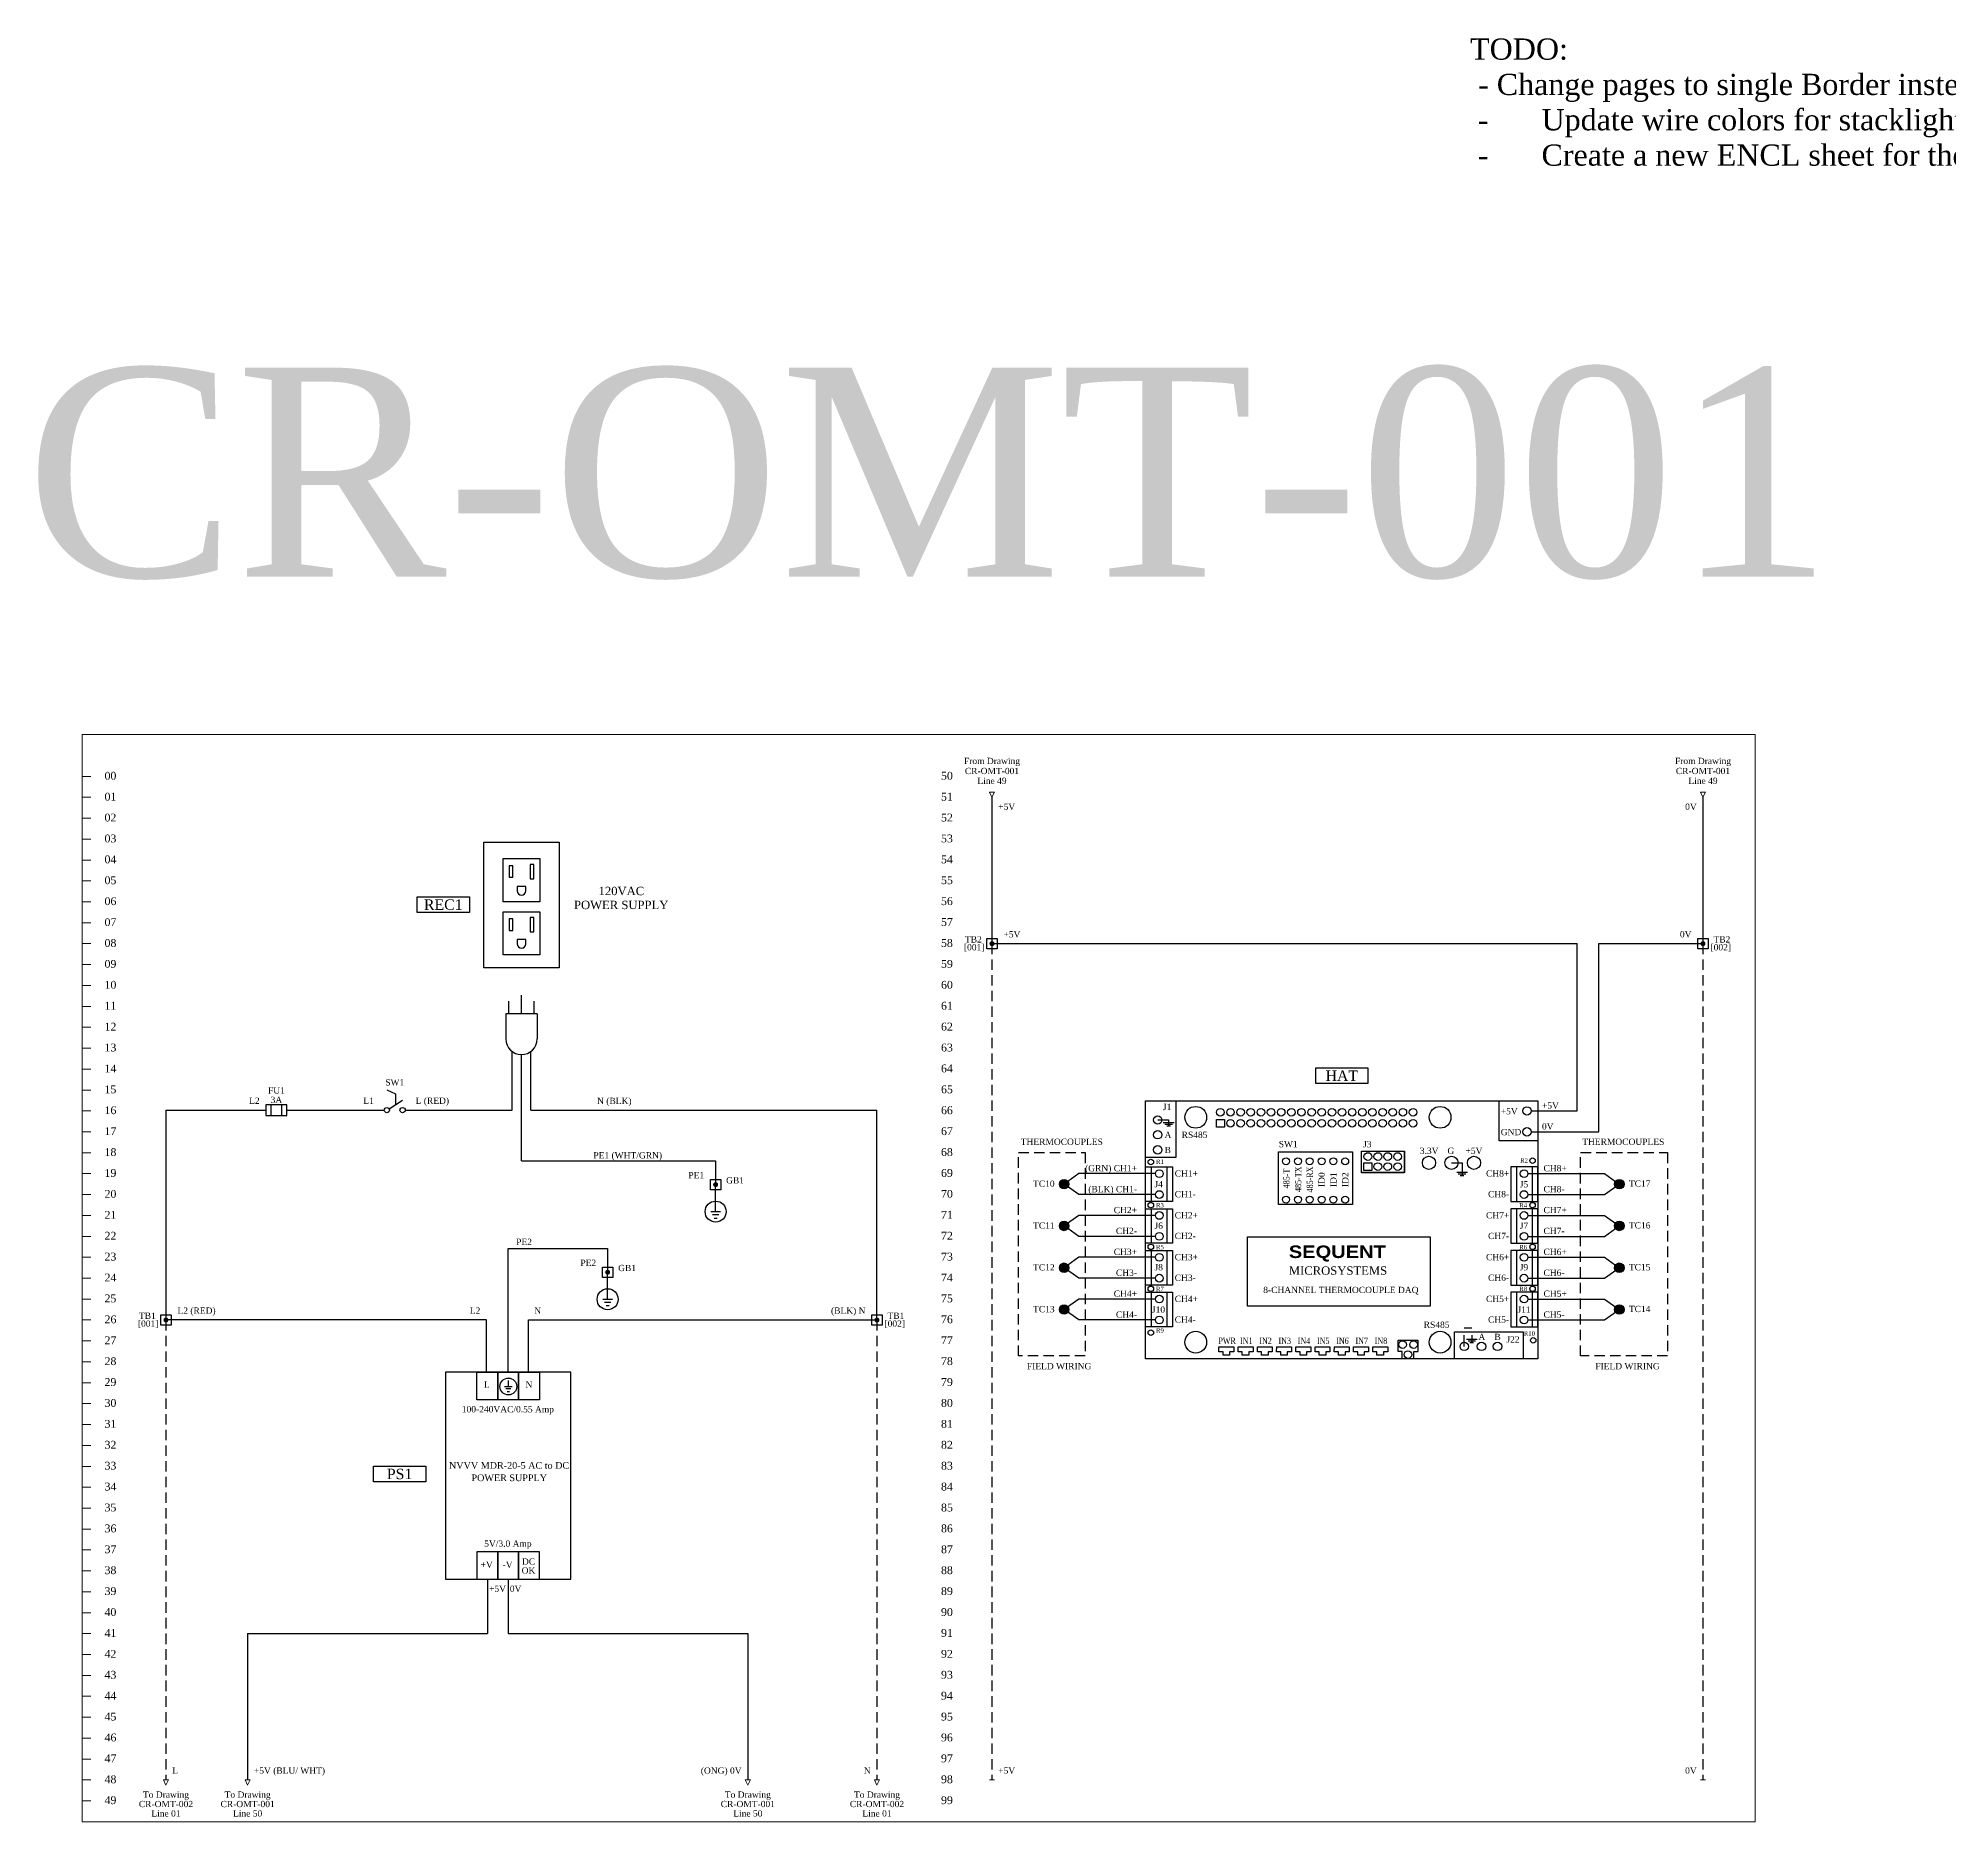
# Model space of a CAD drawing. Extents: x -1 to 110, y 0 to 43.
# Drawn here: x -1.15 to 44.55, y 0 to 42.65 of the extents above; entities that cross this region are included whole.
import ezdxf
from ezdxf.enums import TextEntityAlignment as Align

# ---------------------------------------------------------------- set-up
doc = ezdxf.new("R2010")
doc.units = 0
doc.header["$MEASUREMENT"] = 0
doc.set_wipeout_variables(frame=1)
doc.linetypes.add('DASHED2', pattern=[0.375, 0.25, -0.125])
doc.layers.get('0').update_dxf_attribs({"linetype": 'CONTINUOUS'})
for name, color, linetype in [('BORDER', 7, 'CONTINUOUS'), ('BUS JUMPER', 7, 'DASHED2'), ('DEVICE', 4, 'CONTINUOUS'), ('LABEL', 1, 'CONTINUOUS'), ('LABLE', 1, 'CONTINUOUS'), ('TEXT', 3, 'CONTINUOUS'), ('WIRE', 7, 'CONTINUOUS')]:
    doc.layers.add(name, color=color, linetype=linetype)
doc.styles.get("Standard").update_dxf_attribs({"font": 'times.ttf', "height": 0.15})

# ---------------------------------------------------------------- blocks, each defined once
blk = doc.blocks.new('2_column_border')
at = {"lineweight": 9}
for p, q in [((0, 25), (0, 24)), ((0, 25), (0.2, 25)), ((0, 24.5), (0.2, 24.5)), ((0, 24), (0, 23)), ((0, 24), (0.2, 24)), ((0, 23.5), (0.2, 23.5)), ((0, 23), (0, 22)), ((0, 23), (0.2, 23)), ((0, 22.5), (0.2, 22.5)), ((0, 22), (0, 21)), ((0, 22), (0.2, 22)), ((0, 21.5), (0.2, 21.5)), ((0, 21), (0, 20)), ((0, 21), (0.2, 21)), ((0, 20.5), (0.2, 20.5)), ((0, 20), (0, 19)), ((0, 20), (0.2, 20)), ((0, 19.5), (0.2, 19.5)), ((0, 19), (0, 18)), ((0, 19), (0.2, 19)), ((0, 18.5), (0.2, 18.5)), ((0, 18), (0, 17)), ((0, 18), (0.2, 18)), ((0, 17.5), (0.2, 17.5)), ((0, 17), (0, 16)), ((0, 17), (0.2, 17)), ((0, 16.5), (0.2, 16.5)), ((0, 16), (0, 15)), ((0, 16), (0.2, 16)), ((0, 15.5), (0.2, 15.5)), ((0, 15), (0, 14)), ((0, 15), (0.2, 15)), ((0, 14.5), (0.2, 14.5)), ((0, 14), (0, 13)), ((0, 14), (0.2, 14)), ((0, 13.5), (0.2, 13.5)), ((0, 13), (0, 12)), ((0, 13), (0.2, 13)), ((0, 12.5), (0.2, 12.5)), ((0, 12), (0, 11)), ((0, 12), (0.2, 12)), ((0, 11.5), (0.2, 11.5)), ((0, 11), (0, 10)), ((0, 11), (0.2, 11)), ((0, 10.5), (0.2, 10.5)), ((0, 10), (0, 9)), ((0, 10), (0.2, 10)), ((0, 9.5), (0.2, 9.5)), ((0, 9), (0, 8)), ((0, 9), (0.2, 9)), ((0, 8.5), (0.2, 8.5)), ((0, 8), (0, 7)), ((0, 8), (0.2, 8)), ((0, 7.5), (0.2, 7.5)), ((0, 7), (0, 6)), ((0, 7), (0.2, 7)), ((0, 6.5), (0.2, 6.5)), ((0, 6), (0, 5)), ((0, 6), (0.2, 6)), ((0, 5.5), (0.2, 5.5)), ((0, 5), (0, 4)), ((0, 5), (0.2, 5)), ((0, 4.5), (0.2, 4.5)), ((0, 4), (0, 3)), ((0, 4), (0.2, 4)), ((0, 3.5), (0.2, 3.5)), ((0, 3), (0, 2)), ((0, 3), (0.2, 3)), ((0, 2.5), (0.2, 2.5)), ((0, 2), (0, 1)), ((0, 2), (0.2, 2)), ((0, 1.5), (0.2, 1.5)), ((0, 1), (0, 0)), ((0, 1), (0.2, 1)), ((0, 0.5), (0.2, 0.5))]:
    blk.add_line(p, q, dxfattribs=at)
blk.add_lwpolyline([(0, 0), (40, 0), (40, 26), (0, 26)], close=True, dxfattribs=at)
for s, p in [('00', (0.673, 25.016)), ('51', (20.673, 24.516)), ('10', (0.673, 20.016)), ('61', (20.673, 19.516)), ('20', (0.673, 15.016)), ('71', (20.673, 14.516)), ('30', (0.673, 10.016)), ('40', (0.673, 5.016))]:
    blk.add_text(s, height=0.1875).set_placement(p, align=Align.MIDDLE_CENTER)
for s, p in [('50', (20.673, 25.016)), ('01', (0.673, 24.516)), ('02', (0.673, 24.016)), ('52', (20.673, 24.016)), ('03', (0.673, 23.516)), ('53', (20.673, 23.516)), ('04', (0.673, 23.016)), ('54', (20.673, 23.016)), ('05', (0.673, 22.516)), ('55', (20.673, 22.516)), ('06', (0.673, 22.016)), ('56', (20.673, 22.016)), ('07', (0.673, 21.516)), ('57', (20.673, 21.516)), ('08', (0.673, 21.016)), ('58', (20.673, 21.016)), ('09', (0.673, 20.516)), ('59', (20.673, 20.516)), ('60', (20.673, 20.016)), ('11', (0.673, 19.516)), ('12', (0.673, 19.016)), ('62', (20.673, 19.016)), ('13', (0.673, 18.516)), ('63', (20.673, 18.516)), ('14', (0.673, 18.016)), ('64', (20.673, 18.016)), ('15', (0.673, 17.516)), ('65', (20.673, 17.516)), ('16', (0.673, 17.016)), ('66', (20.673, 17.016)), ('17', (0.673, 16.516)), ('67', (20.673, 16.516)), ('18', (0.673, 16.016)), ('68', (20.673, 16.016)), ('19', (0.673, 15.516)), ('69', (20.673, 15.516)), ('70', (20.673, 15.016)), ('21', (0.673, 14.516)), ('22', (0.673, 14.016)), ('72', (20.673, 14.016)), ('23', (0.673, 13.516)), ('73', (20.673, 13.516)), ('24', (0.673, 13.016)), ('74', (20.673, 13.016)), ('25', (0.673, 12.516)), ('75', (20.673, 12.516)), ('26', (0.673, 12.016)), ('76', (20.673, 12.016)), ('27', (0.673, 11.516)), ('77', (20.673, 11.516)), ('28', (0.673, 11.016)), ('78', (20.673, 11.016)), ('29', (0.673, 10.516)), ('79', (20.673, 10.516)), ('80', (20.673, 10.016)), ('31', (0.673, 9.516)), ('81', (20.673, 9.516)), ('32', (0.673, 9.016)), ('82', (20.673, 9.016)), ('33', (0.673, 8.516)), ('83', (20.673, 8.516)), ('34', (0.673, 8.016)), ('84', (20.673, 8.016)), ('35', (0.673, 7.516)), ('85', (20.673, 7.516)), ('36', (0.673, 7.016)), ('86', (20.673, 7.016)), ('37', (0.673, 6.516)), ('87', (20.673, 6.516)), ('38', (0.673, 6.016)), ('88', (20.673, 6.016)), ('39', (0.673, 5.516)), ('89', (20.673, 5.516)), ('90', (20.673, 5.016)), ('41', (0.673, 4.516)), ('91', (20.673, 4.516)), ('42', (0.673, 4.016)), ('92', (20.673, 4.016)), ('43', (0.673, 3.516)), ('93', (20.673, 3.516)), ('44', (0.673, 3.016)), ('94', (20.673, 3.016)), ('45', (0.673, 2.516)), ('95', (20.673, 2.516)), ('46', (0.673, 2.016)), ('96', (20.673, 2.016)), ('47', (0.673, 1.516)), ('97', (20.673, 1.516)), ('48', (0.673, 1.016)), ('98', (20.673, 1.016)), ('49', (0.673, 0.516)), ('99', (20.673, 0.516))]:
    blk.add_text(s, height=0.1875).set_placement(p, align=Align.MIDDLE)
blk = doc.blocks.new('NODE')
at = {"const_width": 0.0575}
blk.add_lwpolyline([(-0.03375, 0, 1), (0.03375, 0, 1)], format="xyb", close=True, dxfattribs=at)
blk = doc.blocks.new('TB-Universal')
at = {"layer": 'DEVICE'}
for p, q in [((-0.125, -0.125), (-0.125, 0.125)), ((-0.125, 0.125), (0.125, 0.125)), ((0.125, 0.125), (0.125, -0.125)), ((0.125, -0.125), (-0.125, -0.125))]:
    blk.add_line(p, q, dxfattribs=at)
at = {"layer": 'DEVICE', "xscale": 0.9547136691154776, "yscale": 0.9547136691154776, "zscale": 0.9547136691154776, "rotation": 180}
blk.add_blockref('NODE', (0, 0), dxfattribs=at)
at = {"layer": 'LABEL', "flags": 8}
for tag, p in [('WIRE_TL', (-0.275, 0.15)), ('WIRE_BL', (-0.275, -0.3))]:
    blk.add_attdef(tag, text='', height=0.15, dxfattribs=at).set_placement(p, align=Align.RIGHT)
for tag, p in [('WIRE_TR', (0.275, 0.15)), ('WIRE_BR', (0.275, -0.3))]:
    blk.add_attdef(tag, p, '', height=0.15, dxfattribs=at)
at = {"layer": 'TEXT', "flags": 8}
for tag, p in [('TB_T', (0, 0.38)), ('[TB_T]', (0, 0.157)), ('[TB_B]', (0, -0.646)), ('TB_B', (0, -0.426))]:
    blk.add_attdef(tag, text='', height=0.15, dxfattribs=at).set_placement(p, align=Align.BOTTOM_CENTER)
for tag, p in [('TB_L', (-0.244, 0.102)), ('[TB_L]', (-0.18, -0.086))]:
    blk.add_attdef(tag, text='', height=0.15, dxfattribs=at).set_placement(p, align=Align.MIDDLE_RIGHT)
for tag, p in [('TB_R', (0.251, 0.102)), ('[TB_R]', (0.18, -0.086))]:
    blk.add_attdef(tag, text='', height=0.15, dxfattribs=at).set_placement(p, align=Align.MIDDLE_LEFT)
blk = doc.blocks.new('BLACK ARROW')
at = {"linetype": 'Continuous', "lineweight": 9}
for p, q in [((0, -0.0625), (0, 0.0625)), ((0, 0.0625), (0.125, 0)), ((0.125, 0), (0, -0.0625))]:
    blk.add_line(p, q, dxfattribs=at)
blk = doc.blocks.new('1ARROW_FROM_TOP')
at = {"layer": 'WIRE', "rotation": 270}
blk.add_blockref('BLACK ARROW', (0, 0.125), dxfattribs=at)
at = {"layer": 'LABEL'}
blk.add_attdef('WIRE_NUMBER_LEFT', text='', height=0.15, dxfattribs=at).set_placement((-0.15, -0.15), align=Align.TOP_RIGHT)
blk.add_attdef('WIRE_NUMBER_RIGHT', text='', height=0.15, dxfattribs=at).set_placement((0.15, -0.15), align=Align.TOP_LEFT)
at = {"layer": 'TEXT'}
for tag, p in [('DESC1', (0, 0.75)), ('DESC2', (0, 0.51)), ('DESC3', (0, 0.275))]:
    blk.add_attdef(tag, text='', height=0.15, dxfattribs=at).set_placement(p, align=Align.BOTTOM_CENTER)
blk = doc.blocks.new('GND_Down')
at = {"layer": 'WIRE'}
for p, q in [((-0.115, 0), (0.115, 0)), ((0.077, -0.076), (-0.077, -0.076)), ((-0.038, -0.153), (0.038, -0.153))]:
    blk.add_line(p, q, dxfattribs=at)
blk = doc.blocks.new('ACDC 5V Power Supply_MDR_20_5')
at = {"layer": 'DEVICE'}
blk.add_line((1.505, 4.609), (1.505, 4.754), dxfattribs=at)
for points in [[(0, 0), (3, 0), (3, 4.948), (0, 4.948)], [(0.75, 4.948), (1.25, 4.948), (1.25, 4.291), (0.75, 4.291)], [(1.25, 4.948), (1.75, 4.948), (1.75, 4.291), (1.25, 4.291)], [(1.75, 4.948), (2.25, 4.948), (2.25, 4.291), (1.75, 4.291)], [(0.75, 0), (1.25, 0), (1.25, 0.657), (0.75, 0.657)], [(1.25, 0), (1.75, 0), (1.75, 0.657), (1.25, 0.657)], [(1.75, 0), (2.25, 0), (2.25, 0.657), (1.75, 0.657)]]:
    blk.add_lwpolyline(points, close=True, dxfattribs=at)
at = {"layer": 'TEXT'}
blk.add_circle((1.505, 4.609), 0.201, dxfattribs=at)
at = {"layer": 'DEVICE', "xscale": 0.8, "yscale": 0.8, "zscale": 0.8}
blk.add_blockref('GND_Down', (1.505, 4.609), dxfattribs=at)
at = {"layer": 'DEVICE'}
for s, p in [('NVVV MDR-20-5 AC to DC', (1.522, 2.8)), ('POWER SUPPLY', (1.526, 2.504))]:
    blk.add_text(s, height=0.16, dxfattribs=at).set_placement(p, align=Align.TOP_CENTER)
at = {"layer": 'TEXT'}
for s, p in [('L', (0.99, 4.653)), ('N', (1.997, 4.653)), ('DC', (1.987, 0.422)), ('+V', (0.987, 0.347)), ('-V', (1.487, 0.347)), ('OK', (1.987, 0.207))]:
    blk.add_text(s, height=0.15, dxfattribs=at).set_placement(p, align=Align.MIDDLE_CENTER)
for s, p in [('100-240VAC/0.55 Amp ', (1.522, 4.139)), ('5V/3.0 Amp ', (1.522, 0.925))]:
    blk.add_text(s, height=0.15, dxfattribs=at).set_placement(p, align=Align.TOP_CENTER)
blk = doc.blocks.new('Eight Thermocouples DAQ')
at = {"layer": 'DEVICE'}
for p, q in [((0, 6.184), (9.388, 6.184)), ((0, 0.011), (0, 6.184)), ((9.388, 6.184), (9.388, 0.011)), ((0.138, 4.602), (0.138, 3.776)), ((0.513, 4.602), (0.513, 3.776)), ((8.875, 4.602), (8.875, 3.776)), ((9.251, 4.602), (9.251, 3.776)), ((0.138, 3.602), (0.138, 2.776)), ((0.513, 3.602), (0.513, 2.776)), ((8.875, 3.602), (8.875, 2.776)), ((9.251, 3.602), (9.251, 2.776)), ((0.138, 2.602), (0.138, 1.776)), ((0.513, 2.602), (0.513, 1.776)), ((8.875, 2.602), (8.875, 1.776)), ((9.251, 2.602), (9.251, 1.776)), ((0.138, 1.602), (0.138, 0.776)), ((0.513, 1.602), (0.513, 0.776)), ((8.875, 1.602), (8.875, 0.776)), ((9.251, 1.602), (9.251, 0.776)), ((9.388, 0.011), (0, 0.011)), ((6.043, 0.456), (6.517, 0.456)), ((6.043, 0.19), (6.043, 0.456)), ((6.142, 0.19), (6.043, 0.19)), ((6.517, 0.011), (6.043, 0.011)), ((6.142, 0.011), (6.142, 0.19)), ((6.418, 0.011), (6.418, 0.19)), ((6.418, 0.19), (6.517, 0.19)), ((6.517, 0.456), (6.517, 0.19))]:
    blk.add_line(p, q, dxfattribs=at)
for points in [[(0, 6.184), (0.73, 6.184), (0.73, 4.827), (0, 4.827)], [(8.46, 6.184), (9.388, 6.184), (9.388, 5.222), (8.46, 5.222)], [(1.702, 5.735), (1.889, 5.735), (1.889, 5.551), (1.702, 5.551)], [(0, 4.602), (0.651, 4.602), (0.651, 3.776), (0, 3.776)], [(3.187, 4.958), (4.954, 4.958), (4.954, 3.699), (3.187, 3.699)], [(5.169, 4.981), (6.191, 4.981), (6.191, 4.46), (5.169, 4.46)], [(5.17, 4.977), (6.198, 4.977), (6.198, 4.466), (5.17, 4.466)], [(5.225, 4.699), (5.412, 4.699), (5.412, 4.515), (5.225, 4.515)], [(9.388, 4.602), (8.738, 4.602), (8.738, 3.776), (9.388, 3.776)], [(0, 3.602), (0.651, 3.602), (0.651, 2.776), (0, 2.776)], [(9.388, 3.602), (8.738, 3.602), (8.738, 2.776), (9.388, 2.776)], [(2.441, 2.93), (6.808, 2.93), (6.808, 1.267), (2.441, 1.267)], [(0, 2.602), (0.651, 2.602), (0.651, 1.776), (0, 1.776)], [(9.388, 2.602), (8.738, 2.602), (8.738, 1.776), (9.388, 1.776)], [(0, 1.602), (0.651, 1.602), (0.651, 0.776), (0, 0.776)], [(9.388, 1.602), (8.738, 1.602), (8.738, 0.776), (9.388, 0.776)], [(7.392, 0.659), (9.033, 0.659), (9.033, 0.011), (7.392, 0.011)]]:
    blk.add_lwpolyline(points, close=True, dxfattribs=at)
for points in [[(1.757, 0.299), (2.114, 0.299), (2.114, 0.18), (2.014, 0.18), (2.014, 0.101), (1.858, 0.101), (1.858, 0.177), (1.757, 0.177), (1.76, 0.301)], [(2.217, 0.299), (2.574, 0.299), (2.574, 0.18), (2.474, 0.18), (2.474, 0.101), (2.318, 0.101), (2.318, 0.177), (2.217, 0.177), (2.22, 0.301)], [(2.678, 0.299), (3.035, 0.299), (3.035, 0.18), (2.934, 0.18), (2.934, 0.101), (2.778, 0.101), (2.778, 0.177), (2.678, 0.177), (2.68, 0.301)], [(3.138, 0.299), (3.495, 0.299), (3.495, 0.18), (3.394, 0.18), (3.394, 0.101), (3.238, 0.101), (3.238, 0.177), (3.138, 0.177), (3.14, 0.301)], [(3.598, 0.299), (3.955, 0.299), (3.955, 0.18), (3.854, 0.18), (3.854, 0.101), (3.698, 0.101), (3.698, 0.177), (3.598, 0.177), (3.6, 0.301)], [(4.058, 0.299), (4.415, 0.299), (4.415, 0.18), (4.314, 0.18), (4.314, 0.101), (4.158, 0.101), (4.158, 0.177), (4.058, 0.177), (4.06, 0.301)], [(4.518, 0.299), (4.875, 0.299), (4.875, 0.18), (4.774, 0.18), (4.774, 0.101), (4.618, 0.101), (4.618, 0.177), (4.518, 0.177), (4.52, 0.301)], [(4.978, 0.299), (5.335, 0.299), (5.335, 0.18), (5.234, 0.18), (5.234, 0.101), (5.078, 0.101), (5.078, 0.177), (4.978, 0.177), (4.98, 0.301)], [(5.438, 0.299), (5.795, 0.299), (5.795, 0.18), (5.694, 0.18), (5.694, 0.101), (5.538, 0.101), (5.538, 0.177), (5.438, 0.177), (5.441, 0.301)]]:
    blk.add_lwpolyline(points, dxfattribs=at)
for centre, radius in [((1.205, 5.787), 0.26), ((1.793, 5.907), 0.0906), ((2.036, 5.907), 0.0906), ((2.278, 5.907), 0.0906), ((2.521, 5.907), 0.0906), ((2.763, 5.907), 0.0906), ((3.006, 5.907), 0.0906), ((3.248, 5.907), 0.0906), ((3.491, 5.907), 0.0906), ((3.733, 5.907), 0.0906), ((3.975, 5.907), 0.0906), ((4.218, 5.907), 0.0906), ((4.46, 5.907), 0.0906), ((4.703, 5.907), 0.0906), ((4.945, 5.907), 0.0906), ((5.188, 5.907), 0.0906), ((5.43, 5.907), 0.0906), ((5.673, 5.907), 0.0906), ((5.915, 5.907), 0.0906), ((6.157, 5.907), 0.0906), ((6.4, 5.907), 0.0906), ((7.048, 5.787), 0.26), ((9.125, 5.94), 0.101), ((0.295, 5.723), 0.101), ((2.036, 5.645), 0.0906), ((2.278, 5.645), 0.0906), ((2.521, 5.645), 0.0906), ((2.763, 5.645), 0.0906), ((3.006, 5.645), 0.0906), ((3.248, 5.645), 0.0906), ((3.491, 5.645), 0.0906), ((3.733, 5.645), 0.0906), ((3.975, 5.645), 0.0906), ((4.218, 5.645), 0.0906), ((4.46, 5.645), 0.0906), ((4.703, 5.645), 0.0906), ((4.945, 5.645), 0.0906), ((5.188, 5.645), 0.0906), ((5.43, 5.645), 0.0906), ((5.673, 5.645), 0.0906), ((5.915, 5.645), 0.0906), ((6.157, 5.645), 0.0906), ((6.4, 5.645), 0.0906), ((9.125, 5.44), 0.101), ((0.295, 5.371), 0.101), ((0.295, 5.01), 0.101), ((0.131, 4.72), 0.0653), ((3.366, 4.737), 0.0832), ((3.648, 4.737), 0.0832), ((3.931, 4.737), 0.0832), ((4.213, 4.737), 0.0832), ((4.496, 4.737), 0.0832), ((4.778, 4.737), 0.0832), ((5.32, 4.849), 0.0923), ((5.559, 4.849), 0.0923), ((5.559, 4.609), 0.0923), ((5.797, 4.849), 0.0923), ((5.797, 4.609), 0.0923), ((6.035, 4.849), 0.0923), ((6.035, 4.609), 0.0923), ((6.781, 4.698), 0.157), ((7.32, 4.698), 0.157), ((7.858, 4.698), 0.157), ((9.258, 4.751), 0.0653), ((0.333, 4.44), 0.0923), ((9.055, 4.44), 0.0923), ((0.131, 3.687), 0.0653), ((0.333, 3.94), 0.0923), ((3.366, 3.819), 0.0832), ((3.648, 3.819), 0.0832), ((3.931, 3.819), 0.0832), ((4.213, 3.819), 0.0832), ((4.496, 3.819), 0.0832), ((4.778, 3.819), 0.0832), ((9.055, 3.94), 0.0923), ((9.258, 3.688), 0.0653), ((0.333, 3.44), 0.0923), ((9.055, 3.44), 0.0923), ((0.131, 2.689), 0.0653), ((0.333, 2.94), 0.0923), ((9.055, 2.94), 0.0923), ((9.258, 2.689), 0.0653), ((0.333, 2.44), 0.0923), ((9.055, 2.44), 0.0923), ((0.333, 1.94), 0.0923), ((9.055, 1.94), 0.0923), ((0.131, 1.687), 0.0653), ((0.333, 1.44), 0.0923), ((9.055, 1.44), 0.0923), ((9.258, 1.687), 0.0653), ((0.333, 0.94), 0.0923), ((9.055, 0.94), 0.0923), ((0.131, 0.636), 0.0653), ((1.205, 0.409), 0.26), ((7.048, 0.409), 0.26), ((9.275, 0.454), 0.0653), ((6.151, 0.353), 0.0906), ((6.278, 0.113), 0.0906), ((6.413, 0.353), 0.0906), ((7.626, 0.308), 0.101), ((8.036, 0.308), 0.101), ((8.419, 0.308), 0.101)]:
    blk.add_circle(centre, radius, dxfattribs=at)
at = {"layer": 'TEXT'}
for p, q in [((0.295, 5.723), (0.557, 5.723)), ((0.686, 5.659), (0.428, 5.659)), ((0.647, 5.618), (0.467, 5.618)), ((0.602, 5.578), (0.512, 5.578)), ((0.557, 5.723), (0.557, 5.659)), ((0.557, 5.659), (0.557, 5.578)), ((7.32, 4.698), (7.573, 4.698)), ((7.573, 4.698), (7.573, 4.471)), ((7.702, 4.471), (7.444, 4.471)), ((7.663, 4.43), (7.483, 4.43)), ((7.618, 4.39), (7.528, 4.39)), ((7.573, 4.471), (7.573, 4.39)), ((7.626, 0.753), (7.805, 0.753)), ((7.626, 0.308), (7.626, 0.574)), ((7.933, 0.476), (7.676, 0.476)), ((7.805, 0.574), (7.805, 0.476)), ((7.805, 0.476), (7.805, 0.395)), ((7.894, 0.436), (7.715, 0.436)), ((7.849, 0.395), (7.76, 0.395))]:
    blk.add_line(p, q, dxfattribs=at)
at = {"layer": 'DEVICE', "attachment_point": 1}
for s, width, insert, char_height in [('{\\fArial Black|b0|i0|c0|p34;\\H1.5x;SEQUENT} \\PMICROSYSTEMS', 3.87997, (3.431, 2.722), 0.2), ('8-CHANNEL THERMOCOUPLE DAQ', 4.79025, (2.819, 1.734), 0.15)]:
    blk.add_mtext_dynamic_manual_height_columns(s, width=width, gutter_width=1, heights=[0], dxfattribs=dict(at, insert=insert, char_height=char_height))
at = {"layer": 'TEXT'}
for s, height, p in [('J1', 0.15, (0.42, 6.035)), ('+5V', 0.15, (8.498, 5.933)), ('GND', 0.15, (8.498, 5.434)), ('A', 0.15, (0.46, 5.365)), ('B', 0.15, (0.46, 5.006)), ('RS485', 0.15, (0.868, 5.368)), ('SW1', 0.15, (3.19, 5.146)), ('J3', 0.15, (5.206, 5.146)), ('3.3V', 0.15, (6.563, 4.987)), ('G', 0.15, (7.223, 4.987)), ('+5V', 0.15, (7.655, 4.987)), ('R1', 0.105, (0.255, 4.725)), ('R2', 0.105, (8.961, 4.756)), ('J4', 0.15, (0.219, 4.188)), ('CH1+', 0.15, (0.702, 4.445)), ('CH8+', 0.15, (8.146, 4.445)), ('J5', 0.15, (8.952, 4.186)), ('R3', 0.105, (0.255, 3.686)), ('CH1-', 0.15, (0.702, 3.95)), ('CH8-', 0.15, (8.194, 3.95)), ('R4', 0.105, (8.941, 3.683)), ('J6', 0.15, (0.219, 3.196)), ('CH2+', 0.15, (0.702, 3.445)), ('CH7+', 0.15, (8.146, 3.445)), ('J7', 0.15, (8.952, 3.196)), ('CH2-', 0.15, (0.702, 2.95)), ('CH7-', 0.15, (8.194, 2.95)), ('R5', 0.105, (0.255, 2.685)), ('CH3+', 0.15, (0.702, 2.445)), ('CH6+', 0.15, (8.146, 2.445)), ('R6', 0.105, (8.94, 2.684)), ('J8', 0.15, (0.219, 2.202)), ('CH3-', 0.15, (0.702, 1.95)), ('CH6-', 0.15, (8.194, 1.95)), ('J9', 0.15, (8.952, 2.202)), ('R7', 0.105, (0.255, 1.682)), ('CH4+', 0.15, (0.702, 1.445)), ('CH5+', 0.15, (8.146, 1.445)), ('R8', 0.105, (8.941, 1.685)), ('J10', 0.15, (0.157, 1.189)), ('CH4-', 0.15, (0.702, 0.95)), ('CH5-', 0.15, (8.194, 0.95)), ('J11', 0.15, (8.898, 1.189)), ('R9', 0.105, (0.255, 0.691)), ('RS485', 0.15, (6.656, 0.827)), ('A', 0.15, (7.963, 0.536)), ('B', 0.15, (8.346, 0.536)), ('J22', 0.15, (8.633, 0.474)), ('R10', 0.105, (9.049, 0.62))]:
    blk.add_text(s, height=height, dxfattribs=at).set_placement(p, align=Align.MIDDLE_LEFT)
at = {"layer": 'TEXT', "width": 0.8}
for s, p in [('485-TX', (3.652, 4.61)), ('485-RX', (3.933, 4.61)), ('485-T', (3.372, 4.559))]:
    blk.add_text(s, height=0.15, rotation=90, dxfattribs=at).set_placement(p, align=Align.MIDDLE_RIGHT)
at = {"layer": 'TEXT'}
for s, p in [('ID0', (4.215, 4.472)), ('ID1', (4.497, 4.472)), ('ID2', (4.78, 4.472))]:
    blk.add_text(s, height=0.15, rotation=90, dxfattribs=at).set_placement(p, align=Align.MIDDLE_RIGHT)
at = {"layer": 'TEXT', "width": 0.8}
for s, p in [('PWR', (1.747, 0.442)), ('IN1', (2.264, 0.442)), ('IN2', (2.724, 0.442)), ('IN3', (3.184, 0.442)), ('IN4', (3.644, 0.442)), ('IN5', (4.104, 0.442)), ('IN6', (4.564, 0.442)), ('IN7', (5.024, 0.442)), ('IN8', (5.484, 0.442))]:
    blk.add_text(s, height=0.15, dxfattribs=at).set_placement(p, align=Align.MIDDLE_LEFT)
blk = doc.blocks.new('1ARROW_TO_BOTTOM')
at = {"layer": 'WIRE', "rotation": 270}
blk.add_blockref('BLACK ARROW', (0, 0), dxfattribs=at)
at = {"layer": 'LABEL'}
blk.add_attdef('WIRE_NUMBER_LEFT', text='', height=0.15, dxfattribs=at).set_placement((-0.15, 0.15), align=Align.RIGHT)
blk.add_attdef('WIRE_NUMBER_RIGHT', (0.15, 0.15), '', height=0.15, dxfattribs=at)
at = {"layer": 'TEXT'}
for tag, p in [('DESC1', (0, -0.275)), ('DESC2', (0, -0.5)), ('DESC3', (0, -0.725))]:
    blk.add_attdef(tag, text='', height=0.15, dxfattribs=at).set_placement(p, align=Align.TOP_CENTER)
blk = doc.blocks.new('GROUND_SCH')
at = {"layer": 'TEXT'}
blk.add_circle((0, -0.646), 0.251, dxfattribs=at)
at = {"layer": 'WIRE'}
blk.add_line((0, -0.646), (0, 0), dxfattribs=at)
at = {"layer": 'TEXT'}
blk.add_blockref('GND_Down', (0, -0.646), dxfattribs=at)
blk = doc.blocks.new('1FU_HORIZ_WIRE_NUMBERS')
at = {"layer": 'TEXT'}
for tag, p in [('FUSE', (0.25, 0.35)), ('RANGE', (0.25, -0.698))]:
    blk.add_attdef(tag, text='', height=0.15, dxfattribs=at).set_placement(p, align=Align.BOTTOM_CENTER)
blk.add_wipeout([(0, 0.125), (0.5, 0.125), (0.5, -0.125), (0, -0.125)]).dxf.layer = 'DEVICE'
at = {"layer": 'DEVICE'}
for p, q in [((0.5, 0.125), (0, 0.125)), ((0, 0.125), (0, -0.125)), ((0.125, -0.125), (0.125, 0.125)), ((0.375, 0.125), (0.375, -0.125)), ((0.5, -0.125), (0.5, 0.125)), ((0, -0.125), (0.5, -0.125))]:
    blk.add_line(p, q, dxfattribs=at)
at = {"layer": 'LABEL'}
blk.add_attdef('WIRE_NUMBER_LEFT', text='', height=0.15, dxfattribs=at).set_placement((-0.15, 0.15), align=Align.RIGHT)
blk.add_attdef('WIRE_NUMBER_RIGHT', (0.65, 0.15), '', height=0.15, dxfattribs=at)
at = {"layer": 'TEXT'}
for tag, p in [('AMP', (0.25, 0.125)), ('MODEL_NUMBER', (0.25, -0.473))]:
    blk.add_attdef(tag, text='', height=0.15, dxfattribs=at).set_placement(p, align=Align.BOTTOM_CENTER)
blk = doc.blocks.new('SWITCH')
at = {"layer": 'DEVICE'}
for p, q in [((0.524, 0.379), (0.322, 0.477)), ((0, 0), (0.25, 0)), ((0.365, 0.034), (0.682, 0.242)), ((0.524, 0.138), (0.524, 0.379)), ((0.75, 0), (1, 0))]:
    blk.add_line(p, q, dxfattribs=at)
for centre in [(0.312, 0), (0.688, 0)]:
    blk.add_circle(centre, 0.0625, dxfattribs=at)
at = {"layer": 'LABLE'}
blk.add_attdef('Wire1', text='', height=0.15, dxfattribs=at).set_placement((0, 0.15), align=Align.RIGHT)
blk.add_attdef('Wire2', (0.999, 0.15), '', height=0.15, dxfattribs=at)
at = {"layer": 'TEXT'}
for tag, p in [('SWXX', (0.5, 0.77)), ('XXA', (0.5, 0.545))]:
    blk.add_attdef(tag, text='', height=0.15, dxfattribs=at).set_placement(p, align=Align.BOTTOM_CENTER)
blk = doc.blocks.new('1END')
at = {"layer": 'WIRE', "linetype": 'Continuous', "lineweight": 9}
blk.add_line((-0.0625, 0), (0.0625, 0), dxfattribs=at)
at = {"layer": 'LABEL'}
blk.add_attdef('WIRE_NUMBER_LEFT', text='', height=0.15, dxfattribs=at).set_placement((-0.15, 0.15), align=Align.RIGHT)
blk.add_attdef('WIRE_NUMBER_RIGHT', (0.15, 0.15), '', height=0.15, dxfattribs=at)

msp = doc.modelspace()

# ---------------------------------------------------------------- hatches: boundary and pattern name
h = msp.add_hatch(color=256)
h.dxf.hatch_style = 1
h.paths.add_polyline_path([(23.26, 15.25, 1), (23.487, 15.25, 1)])
h = msp.add_hatch(color=256)
h.dxf.hatch_style = 1
h.paths.add_polyline_path([(36.534, 15.25, 1), (36.762, 15.25, 1)])
h = msp.add_hatch(color=256)
h.dxf.hatch_style = 1
h.paths.add_polyline_path([(23.26, 14.25, 1), (23.487, 14.25, 1)])
h = msp.add_hatch(color=256)
h.dxf.hatch_style = 1
h.paths.add_polyline_path([(36.534, 14.25, 1), (36.762, 14.25, 1)])
h = msp.add_hatch(color=256)
h.dxf.hatch_style = 1
h.paths.add_polyline_path([(23.26, 13.25, 1), (23.487, 13.25, 1)])
h = msp.add_hatch(color=256)
h.dxf.hatch_style = 1
h.paths.add_polyline_path([(36.534, 13.25, 1), (36.762, 13.25, 1)])
h = msp.add_hatch(color=256)
h.dxf.hatch_style = 1
h.paths.add_polyline_path([(23.26, 12.25, 1), (23.487, 12.25, 1)])
h = msp.add_hatch(color=256)
h.dxf.hatch_style = 1
h.paths.add_polyline_path([(36.534, 12.25, 1), (36.762, 12.25, 1)])

# ---------------------------------------------------------------- linework, layer by layer
for p, q in [((21.649, 24.5), (21.649, 21)), ((38.649, 24.5), (38.649, 21)), ((21.649, 21), (35.637, 21)), ((35.637, 17), (35.637, 21)), ((36.162, 16.5), (36.162, 21)), ((36.162, 21), (38.649, 21)), ((34.542, 17), (35.637, 17)), ((34.542, 16.5), (36.162, 16.5)), ((23.725, 15.5), (23.374, 15.25)), ((23.725, 15), (23.374, 15.25)), ((25.557, 15.5), (23.725, 15.5)), ((34.464, 15.5), (36.297, 15.5)), ((36.297, 15.5), (36.648, 15.25)), ((36.297, 15), (36.648, 15.25)), ((25.557, 15), (23.725, 15)), ((34.464, 15), (36.297, 15)), ((23.725, 14.5), (23.374, 14.25)), ((23.725, 14), (23.374, 14.25)), ((25.557, 14.5), (23.725, 14.5)), ((34.464, 14.5), (36.297, 14.5)), ((36.297, 14.5), (36.648, 14.25)), ((36.297, 14), (36.648, 14.25)), ((25.557, 14), (23.725, 14)), ((34.464, 14), (36.297, 14)), ((23.725, 13.5), (23.374, 13.25)), ((25.557, 13.5), (23.725, 13.5)), ((34.464, 13.5), (36.297, 13.5)), ((36.297, 13.5), (36.648, 13.25)), ((23.725, 13), (23.374, 13.25)), ((25.557, 13), (23.725, 13)), ((34.464, 13), (36.297, 13)), ((36.297, 13), (36.648, 13.25)), ((23.725, 12.5), (23.374, 12.25)), ((25.557, 12.5), (23.725, 12.5)), ((34.464, 12.5), (36.297, 12.5)), ((36.297, 12.5), (36.648, 12.25)), ((23.725, 12), (23.374, 12.25)), ((25.557, 12), (23.725, 12)), ((34.464, 12), (36.297, 12)), ((36.297, 12), (36.648, 12.25)), ((9.584, 5.802), (9.584, 4.5)), ((10.08, 5.802), (10.08, 4.5)), ((3.852, 4.5), (9.584, 4.5)), ((3.852, 4.5), (3.852, 1)), ((10.08, 4.5), (15.812, 4.5)), ((15.812, 4.5), (15.812, 1))]:
    msp.add_line(p, q)
for centre in [(23.374, 15.25), (36.648, 15.25), (23.374, 14.25), (36.648, 14.25), (23.374, 13.25), (36.648, 13.25), (23.374, 12.25), (36.648, 12.25)]:
    msp.add_circle(centre, 0.114)
at = {"layer": 'BORDER', "lineweight": 9}
msp.add_lwpolyline([(-0.101, 0), (39.899, 0), (39.899, 26), (-0.101, 26)], close=True, dxfattribs=at)
at = {"layer": 'BUS JUMPER'}
for p, q in [((21.649, 21), (21.649, 1)), ((38.649, 21), (38.649, 1)), ((1.899, 12), (1.899, 1)), ((18.899, 12), (18.899, 1))]:
    msp.add_line(p, q, dxfattribs=at)
for points in [[(23.879, 16.004), (23.879, 11.142), (22.281, 11.142), (22.281, 16.004)], [(37.803, 16.004), (37.803, 11.142), (35.723, 11.142), (35.723, 16.004)]]:
    msp.add_lwpolyline(points, close=True, dxfattribs=at)
at = {"layer": 'DEVICE', "linetype": 'Continuous'}
for p, q in [((10.192, 22.863), (10.105, 22.863)), ((10.105, 22.863), (10.105, 22.588)), ((10.192, 22.588), (10.192, 22.863)), ((10.605, 22.897), (10.605, 22.554)), ((10.692, 22.897), (10.605, 22.897)), ((10.692, 22.554), (10.692, 22.897)), ((10.105, 22.588), (10.192, 22.588)), ((10.605, 22.554), (10.692, 22.554)), ((10.294, 22.371), (10.294, 22.266)), ((10.503, 22.371), (10.294, 22.371)), ((10.503, 22.266), (10.503, 22.371)), ((10.192, 21.592), (10.105, 21.592)), ((10.105, 21.592), (10.105, 21.316)), ((10.192, 21.316), (10.192, 21.592)), ((10.605, 21.625), (10.605, 21.283)), ((10.692, 21.625), (10.605, 21.625)), ((10.692, 21.283), (10.692, 21.625)), ((10.105, 21.316), (10.192, 21.316)), ((10.294, 21.099), (10.294, 20.995)), ((10.503, 21.099), (10.294, 21.099)), ((10.503, 20.995), (10.503, 21.099)), ((10.605, 21.283), (10.692, 21.283))]:
    msp.add_line(p, q, dxfattribs=at)
at = {"layer": 'DEVICE'}
for p, q in [((10.399, 19.321), (10.399, 19.771)), ((10.024, 19.321), (10.024, 18.721)), ((10.774, 19.321), (10.024, 19.321)), ((10.099, 19.321), (10.099, 19.621)), ((10.699, 19.321), (10.699, 19.621)), ((10.774, 19.321), (10.774, 18.721))]:
    msp.add_line(p, q, dxfattribs=at)
for points in [[(11.299, 23.426), (11.299, 20.426), (9.499, 20.426), (9.499, 23.426)], [(9.96, 22.002), (9.96, 23.036), (10.837, 23.036), (10.837, 22.002)], [(9.96, 20.73), (9.96, 21.765), (10.837, 21.765), (10.837, 20.73)]]:
    msp.add_lwpolyline(points, close=True, dxfattribs=at)
at = {"layer": 'DEVICE', "linetype": 'Continuous'}
for centre in [(10.399, 22.266), (10.399, 20.995)]:
    msp.add_arc(centre, 0.104, 180, 0, dxfattribs=at)
at = {"layer": 'DEVICE'}
msp.add_arc((10.399, 18.721), 0.375, 180, 0, dxfattribs=at)
at = {"layer": 'WIRE'}
for p, q in [((10.174, 17.019), (10.174, 18.421)), ((10.399, 15.807), (10.399, 18.346)), ((10.624, 17.019), (10.624, 18.421)), ((1.899, 17.019), (1.899, 12)), ((1.899, 17.019), (6.869, 17.019)), ((7.869, 17.019), (10.174, 17.019)), ((10.624, 17.019), (18.899, 17.019)), ((18.899, 12), (18.899, 17.019)), ((10.399, 15.807), (15.042, 15.807)), ((15.042, 15.807), (15.042, 15.238)), ((10.081, 13.711), (12.46, 13.711)), ((10.081, 10.75), (10.081, 13.711)), ((12.46, 13.711), (12.46, 13.142)), ((9.565, 12), (1.899, 12)), ((9.565, 10.75), (9.565, 12)), ((10.565, 12), (18.899, 12)), ((10.565, 10.75), (10.565, 12))]:
    msp.add_line(p, q, dxfattribs=at)
for points in [[(9.155, 22.12), (9.155, 21.745), (7.905, 21.745), (7.905, 22.12)], [(30.639, 18.03), (30.639, 17.655), (29.389, 17.655), (29.389, 18.03)]]:
    msp.add_lwpolyline(points, close=True, dxfattribs=at)
at = {"layer": 'WIRE', "elevation": -0.02}
msp.add_lwpolyline([(8.111, 8.505), (8.111, 8.13), (6.861, 8.13), (6.861, 8.505)], close=True, dxfattribs=at)

# ---------------------------------------------------------------- block references
for name, p in [('Eight Thermocouples DAQ', (25.316, 11.06)), ('ACDC 5V Power Supply_MDR_20_5', (8.581, 5.802))]:
    msp.add_blockref(name, p)
at = {"layer": 'BORDER'}
msp.add_blockref('2_column_border', (-0.101, 0), dxfattribs=at)
at = {"layer": 'WIRE'}
ref = msp.add_blockref('1ARROW_FROM_TOP', (21.649, 24.5), dxfattribs=at)
ref.add_attrib('DESC1', 'From Drawing', dxfattribs={"layer": 'TEXT', "height": 0.15}).set_placement((21.649, 25.25), align=Align.BOTTOM_CENTER)
ref.add_attrib('DESC2', 'CR-OMT-001', dxfattribs={"layer": 'TEXT', "height": 0.15}).set_placement((21.649, 25.01), align=Align.BOTTOM_CENTER)
ref.add_attrib('DESC3', 'Line 49', dxfattribs={"layer": 'TEXT', "height": 0.15}).set_placement((21.649, 24.775), align=Align.BOTTOM_CENTER)
ref.add_attrib('WIRE_NUMBER_RIGHT', '+5V', dxfattribs={"layer": 'LABEL', "height": 0.15}).set_placement((21.799, 24.35), align=Align.TOP_LEFT)
ref = msp.add_blockref('1ARROW_FROM_TOP', (38.649, 24.5), dxfattribs=at)
ref.add_attrib('DESC1', 'From Drawing', dxfattribs={"layer": 'TEXT', "height": 0.15}).set_placement((38.649, 25.25), align=Align.BOTTOM_CENTER)
ref.add_attrib('DESC2', 'CR-OMT-001', dxfattribs={"layer": 'TEXT', "height": 0.15}).set_placement((38.649, 25.01), align=Align.BOTTOM_CENTER)
ref.add_attrib('DESC3', 'Line 49', dxfattribs={"layer": 'TEXT', "height": 0.15}).set_placement((38.649, 24.775), align=Align.BOTTOM_CENTER)
ref.add_attrib('WIRE_NUMBER_LEFT', '0V', dxfattribs={"layer": 'LABEL', "height": 0.15}).set_placement((38.499, 24.35), align=Align.TOP_RIGHT)
for p, values in [((21.649, 21), {'WIRE_TR': '+5V', 'TB_L': 'TB2', '[TB_L]': '[001]'}), ((38.649, 21), {'WIRE_TL': '0V', 'TB_R': 'TB2', '[TB_R]': '[002]'}), ((1.899, 12), {'WIRE_TR': 'L2 (RED)', 'TB_L': 'TB1', '[TB_L]': '[001]'}), ((18.899, 12), {'WIRE_TL': '(BLK) N', 'TB_R': 'TB1', '[TB_R]': '[002]'})]:
    msp.add_blockref('TB-Universal', p, dxfattribs=at).add_auto_attribs(values)
ref = msp.add_blockref('SWITCH', (6.869, 17.019), dxfattribs=at)
ref.add_attrib('XXA', 'SW1', dxfattribs={"layer": 'TEXT', "height": 0.15}).set_placement((7.369, 17.564), align=Align.BOTTOM_CENTER)
ref.add_attrib('Wire2', 'L (RED)', (7.869, 17.169), dxfattribs={"layer": 'LABLE', "height": 0.15})
ref.add_attrib('Wire1', 'L1', dxfattribs={"layer": 'LABLE', "height": 0.15}).set_placement((6.869, 17.169), align=Align.RIGHT)
ref = msp.add_blockref('TB-Universal', (15.042, 15.238), dxfattribs=at)
ref.add_attrib('WIRE_TL', 'PE1', dxfattribs={"layer": 'LABEL', "height": 0.15}).set_placement((14.767, 15.388), align=Align.RIGHT)
ref.add_attrib('TB_R', 'GB1', dxfattribs={"layer": 'TEXT', "height": 0.15}).set_placement((15.292, 15.34), align=Align.MIDDLE_LEFT)
for p in [(15.042, 15.238), (12.46, 13.142)]:
    msp.add_blockref('GROUND_SCH', p, dxfattribs=at)
ref = msp.add_blockref('TB-Universal', (12.46, 13.142), dxfattribs=at)
ref.add_attrib('WIRE_TL', 'PE2', dxfattribs={"layer": 'LABEL', "height": 0.15}).set_placement((12.185, 13.292), align=Align.RIGHT)
ref.add_attrib('TB_R', 'GB1', dxfattribs={"layer": 'TEXT', "height": 0.15}).set_placement((12.711, 13.244), align=Align.MIDDLE_LEFT)
ref = msp.add_blockref('1ARROW_TO_BOTTOM', (1.899, 1), dxfattribs=at)
ref.add_attrib('WIRE_NUMBER_RIGHT', 'L', (2.049, 1.15), dxfattribs={"layer": 'LABEL', "height": 0.15})
ref.add_attrib('DESC1', 'To Drawing', dxfattribs={"layer": 'TEXT', "height": 0.15}).set_placement((1.899, 0.725), align=Align.TOP_CENTER)
ref.add_attrib('DESC2', 'CR-OMT-002', dxfattribs={"layer": 'TEXT', "height": 0.15}).set_placement((1.899, 0.5), align=Align.TOP_CENTER)
ref.add_attrib('DESC3', 'Line 01', dxfattribs={"layer": 'TEXT', "height": 0.15}).set_placement((1.899, 0.275), align=Align.TOP_CENTER)
ref = msp.add_blockref('1ARROW_TO_BOTTOM', (3.852, 1), dxfattribs=at)
ref.add_attrib('WIRE_NUMBER_RIGHT', '+5V (BLU/ WHT)', (4.002, 1.15), dxfattribs={"layer": 'LABEL', "height": 0.15})
ref.add_attrib('DESC1', 'To Drawing', dxfattribs={"layer": 'TEXT', "height": 0.15}).set_placement((3.852, 0.725), align=Align.TOP_CENTER)
ref.add_attrib('DESC2', 'CR-OMT-001', dxfattribs={"layer": 'TEXT', "height": 0.15}).set_placement((3.852, 0.5), align=Align.TOP_CENTER)
ref.add_attrib('DESC3', 'Line 50', dxfattribs={"layer": 'TEXT', "height": 0.15}).set_placement((3.852, 0.275), align=Align.TOP_CENTER)
ref = msp.add_blockref('1ARROW_TO_BOTTOM', (15.812, 1), dxfattribs=at)
ref.add_attrib('WIRE_NUMBER_LEFT', '(ONG) 0V', dxfattribs={"layer": 'LABEL', "height": 0.15}).set_placement((15.662, 1.15), align=Align.RIGHT)
ref.add_attrib('DESC1', 'To Drawing', dxfattribs={"layer": 'TEXT', "height": 0.15}).set_placement((15.812, 0.725), align=Align.TOP_CENTER)
ref.add_attrib('DESC2', 'CR-OMT-001', dxfattribs={"layer": 'TEXT', "height": 0.15}).set_placement((15.812, 0.5), align=Align.TOP_CENTER)
ref.add_attrib('DESC3', 'Line 50', dxfattribs={"layer": 'TEXT', "height": 0.15}).set_placement((15.812, 0.275), align=Align.TOP_CENTER)
ref = msp.add_blockref('1ARROW_TO_BOTTOM', (18.899, 1), dxfattribs=at)
ref.add_attrib('WIRE_NUMBER_LEFT', 'N', dxfattribs={"layer": 'LABEL', "height": 0.15}).set_placement((18.749, 1.15), align=Align.RIGHT)
ref.add_attrib('DESC1', 'To Drawing', dxfattribs={"layer": 'TEXT', "height": 0.15}).set_placement((18.899, 0.725), align=Align.TOP_CENTER)
ref.add_attrib('DESC2', 'CR-OMT-002', dxfattribs={"layer": 'TEXT', "height": 0.15}).set_placement((18.899, 0.5), align=Align.TOP_CENTER)
ref.add_attrib('DESC3', 'Line 01', dxfattribs={"layer": 'TEXT', "height": 0.15}).set_placement((18.899, 0.275), align=Align.TOP_CENTER)
ref = msp.add_blockref('1END', (21.649, 1), dxfattribs=at)
ref.add_attrib('WIRE_NUMBER_RIGHT', '+5V', (21.799, 1.15), dxfattribs={"layer": 'LABEL', "height": 0.15})
ref = msp.add_blockref('1END', (38.649, 1), dxfattribs=at)
ref.add_attrib('WIRE_NUMBER_LEFT', '0V', dxfattribs={"layer": 'LABEL', "height": 0.15}).set_placement((38.499, 1.15), align=Align.RIGHT)

# ---------------------------------------------------------------- texts
at = {"layer": 'LABEL'}
for s, p in [('N (BLK)', (12.207, 17.164)), ('+5V', (34.799, 17.055)), ('0V', (34.799, 16.555)), ('PE1 (WHT/GRN)', (12.119, 15.864)), ('CH8+', (34.836, 15.555)), ('CH8-', (34.836, 15.055)), ('CH7+', (34.836, 14.555)), ('CH7-', (34.836, 14.055)), ('PE2', (10.273, 13.794)), ('CH6+', (34.836, 13.555)), ('CH6-', (34.836, 13.055)), ('CH5+', (34.836, 12.555)), ('N', (10.705, 12.15)), ('CH5-', (34.836, 12.055)), ('+5V', (9.625, 5.498)), ('0V', (10.121, 5.498))]:
    msp.add_text(s, height=0.15, dxfattribs=at).set_placement(p)
for s, p in [('(GRN) CH1+', (25.116, 15.555)), ('(BLK) CH1-', (25.116, 15.055)), ('CH2+', (25.116, 14.555)), ('CH2-', (25.116, 14.055)), ('CH3+', (25.116, 13.555)), ('CH3-', (25.116, 13.055)), ('CH4+', (25.116, 12.555)), ('L2', (9.415, 12.15)), ('CH4-', (25.116, 12.055))]:
    msp.add_text(s, height=0.15, dxfattribs=at).set_placement(p, align=Align.RIGHT)
at = {"layer": 'LABEL', "char_height": 0.25, "width": 1, "attachment_point": 5}
for s, insert in [('REC1', (8.53, 21.932)), ('HAT', (30.014, 17.842)), ('PS1', (7.486, 8.317, -0.02))]:
    msp.add_mtext(s, dxfattribs=dict(at, insert=insert))
at = {"layer": 'TEXT'}
for s, height, p in [('CR-OMT-001', 5, (20.143, 28.275)), ('THERMOCOUPLES', 0.15, (23.318, 16.142)), ('THERMOCOUPLES', 0.15, (36.743, 16.142)), ('TC10', 0.15, (22.889, 15.14)), ('TC17', 0.15, (37.135, 15.144)), ('TC11', 0.15, (22.889, 14.14)), ('TC16', 0.15, (37.135, 14.144)), ('TC12', 0.15, (22.889, 13.14)), ('TC15', 0.15, (37.135, 13.144)), ('TC14', 0.15, (37.135, 12.144)), ('TC13', 0.15, (22.889, 12.14)), ('FIELD WIRING', 0.15, (23.254, 10.776)), ('FIELD WIRING', 0.15, (36.844, 10.776))]:
    msp.add_text(s, height=height, dxfattribs=at).set_placement(p, align=Align.BOTTOM_CENTER)
at = {"layer": 'TEXT', "ltscale": 0.5, "insert": (33.08, 42.648), "char_height": 0.507091, "attachment_point": 1}
msp.add_mtext_dynamic_manual_height_columns('TODO:^J - Change pages to single Border instead of double.  So that there is more width for IO wiring\\P\\pi-1.52127,l1.70846,t1.70846;-^IUpdate wire colors for stacklights per Stacklights-1\\P-^ICreate a new ENCL sheet for the Thermocouple Panel Diagrams', width=36.23898, gutter_width=2.535, heights=[0], dxfattribs=at)
at = {"layer": 'TEXT', "insert": (11.51, 22.36), "char_height": 0.2, "attachment_point": 1}
msp.add_mtext_dynamic_manual_height_columns('\\pi0.73287;120VAC \\P\\pi0.14476;POWER SUPPLY', width=2.48736, gutter_width=1, heights=[0], dxfattribs=at)

# ---------------------------------------------------------------- next in the draw order: block references
at = {"layer": 'BUS JUMPER'}
ref = msp.add_blockref('1FU_HORIZ_WIRE_NUMBERS', (4.29, 17.019), dxfattribs=at)
ref.add_attrib('AMP', '3A', dxfattribs={"layer": 'TEXT', "height": 0.15}).set_placement((4.54, 17.144), align=Align.BOTTOM_CENTER)
ref.add_attrib('FUSE', 'FU1', dxfattribs={"layer": 'TEXT', "height": 0.15}).set_placement((4.54, 17.369), align=Align.BOTTOM_CENTER)
ref.add_attrib('WIRE_NUMBER_LEFT', 'L2', dxfattribs={"layer": 'LABEL', "height": 0.15}).set_placement((4.14, 17.169), align=Align.RIGHT)

doc.saveas('drawing.dxf')
